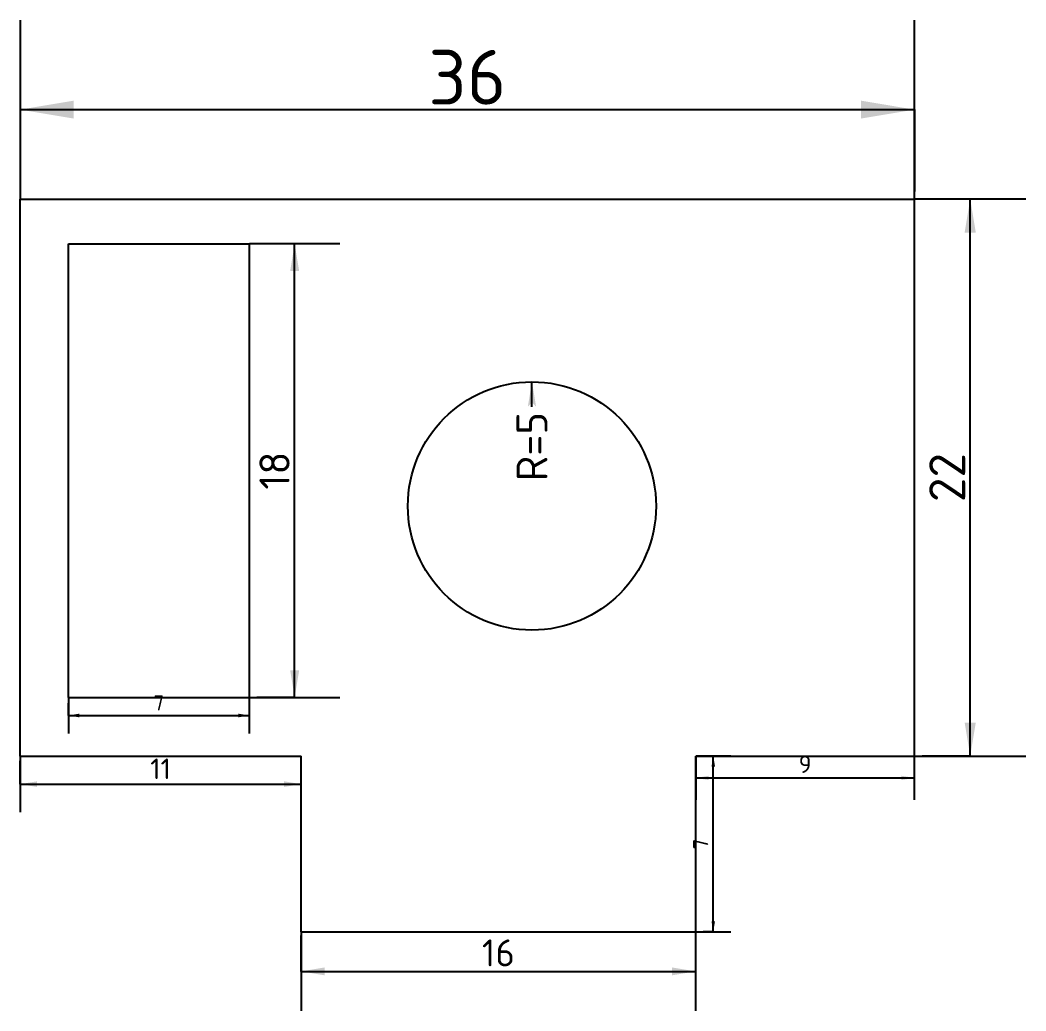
# Model space of a CAD drawing. Extents: x 0 to 40, y -3.1 to 36.3.
import ezdxf
from ezdxf.enums import TextEntityAlignment as Align

# ---------------------------------------------------------------- set-up
doc = ezdxf.new("R2010")
doc.units = 0
doc.layers.add('DIMENSIONS', color=1, linetype='CONTINUOUS')
doc.styles.add('ISOCPEUR', font='isocpeur.ttf')

# ---------------------------------------------------------------- blocks, each defined once
blk = doc.blocks.new('DIMTICK_ARROW')
at = {"color": 5}
blk.add_line((0, 0.5), (0, -0.5), dxfattribs=at)
at = {"color": 7}
blk.add_solid([(0, 0), (0.3, 0.05), (0.3, -0.05)], dxfattribs=at)
blk = doc.blocks.new('DIMTICK_RADIUS')
at = {"color": 7}
blk.add_solid([(0, 0), (0.3, 0.05), (0.3, -0.05), (0.25, 0)], dxfattribs=at)

msp = doc.modelspace()

# ---------------------------------------------------------------- linework, layer by layer
at = {"color": 3}
for p, q in [((0, 29.154), (35.602, 29.154)), ((0, 6.997), (0, 29.154)), ((0, 6.997), (0, 29.154)), ((0, 29.154), (35.602, 29.154)), ((35.602, 6.997), (35.602, 29.154)), ((35.602, 6.997), (35.602, 29.154)), ((1.921, 27.371), (9.124, 27.371)), ((1.921, 9.329), (1.921, 27.371)), ((1.921, 9.329), (1.921, 27.371)), ((1.921, 27.371), (9.124, 27.371)), ((9.124, 9.329), (9.124, 27.371)), ((9.124, 9.329), (9.124, 27.371)), ((1.921, 9.329), (9.124, 9.329)), ((1.921, 9.329), (9.124, 9.329)), ((0, 6.997), (11.181, 6.997)), ((0, 6.997), (11.181, 6.997)), ((11.181, 0), (11.181, 6.997)), ((11.181, 0), (11.181, 6.997)), ((26.89, 6.997), (35.602, 6.997)), ((26.89, 0), (26.89, 6.997)), ((26.89, 0), (26.89, 6.997)), ((26.89, 6.997), (35.602, 6.997)), ((11.181, 0), (26.89, 0)), ((11.181, 0), (26.89, 0))]:
    msp.add_line(p, q, dxfattribs=at)
msp.add_circle((20.374, 16.944), 4.939, dxfattribs=at)
at = {"layer": 'DIMENSIONS', "color": 7}
for p, q in [((0, 32.714), (35.602, 32.714)), ((0, 32.714), (35.602, 32.714)), ((0, 32.714), (35.602, 32.714)), ((0, 32.714), (35.602, 32.714)), ((0, 32.714), (35.602, 32.714)), ((0, 32.714), (35.602, 32.714)), ((0, 32.714), (35.602, 32.714)), ((0, 32.714), (35.602, 32.714)), ((0, 32.714), (35.602, 32.714)), ((0, 32.714), (35.602, 32.714)), ((0, 32.714), (35.602, 32.714)), ((0, 32.714), (35.602, 32.714)), ((0, 32.714), (35.602, 32.714)), ((0, 32.714), (35.602, 32.714)), ((0, 32.714), (35.602, 32.714)), ((0, 32.714), (35.602, 32.714)), ((0, 32.714), (35.602, 32.714)), ((0, 32.714), (35.602, 32.714)), ((0, 32.714), (35.602, 32.714)), ((0, 32.714), (35.602, 32.714)), ((37.818, 6.997), (37.818, 29.154)), ((37.818, 6.997), (37.818, 29.154)), ((37.818, 6.997), (37.818, 29.154)), ((37.818, 6.997), (37.818, 29.154)), ((37.818, 6.997), (37.818, 29.154)), ((37.818, 6.997), (37.818, 29.154)), ((37.818, 6.997), (37.818, 29.154)), ((37.818, 6.997), (37.818, 29.154)), ((37.818, 6.997), (37.818, 29.154)), ((37.818, 6.997), (37.818, 29.154)), ((37.818, 6.997), (37.818, 29.154)), ((37.818, 6.997), (37.818, 29.154)), ((37.818, 6.997), (37.818, 29.154)), ((37.818, 6.997), (37.818, 29.154)), ((37.818, 6.997), (37.818, 29.154)), ((10.928, 9.329), (10.928, 27.371)), ((10.928, 9.329), (10.928, 27.371)), ((10.928, 9.329), (10.928, 27.371)), ((10.928, 9.329), (10.928, 27.371)), ((10.928, 9.329), (10.928, 27.371)), ((10.928, 9.329), (10.928, 27.371)), ((10.928, 9.329), (10.928, 27.371)), ((10.928, 9.329), (10.928, 27.371)), ((10.928, 9.329), (10.928, 27.371)), ((10.928, 9.329), (10.928, 27.371)), ((10.928, 9.329), (10.928, 27.371)), ((10.928, 9.329), (10.928, 27.371)), ((10.928, 9.329), (10.928, 27.371)), ((10.928, 9.329), (10.928, 27.371)), ((10.928, 9.329), (10.928, 27.371)), ((10.928, 9.329), (10.928, 27.371)), ((10.928, 9.329), (10.928, 27.371)), ((20.374, 20.883), (20.374, 21.883)), ((1.921, 8.609), (9.124, 8.609)), ((1.921, 8.609), (9.124, 8.609)), ((1.921, 8.609), (9.124, 8.609)), ((1.921, 8.609), (9.124, 8.609)), ((1.921, 8.609), (9.124, 8.609)), ((1.921, 8.609), (9.124, 8.609)), ((1.921, 8.609), (9.124, 8.609)), ((1.921, 8.609), (9.124, 8.609)), ((1.921, 8.609), (9.124, 8.609)), ((1.921, 8.609), (9.124, 8.609)), ((1.921, 8.609), (9.124, 8.609)), ((1.921, 8.609), (9.124, 8.609)), ((1.921, 8.609), (9.124, 8.609)), ((1.921, 8.609), (9.124, 8.609)), ((1.921, 8.609), (9.124, 8.609)), ((1.921, 8.609), (9.124, 8.609)), ((1.921, 8.609), (9.124, 8.609)), ((1.921, 8.609), (9.124, 8.609)), ((1.921, 8.609), (9.124, 8.609)), ((1.921, 8.609), (9.124, 8.609)), ((1.921, 8.609), (9.124, 8.609)), ((1.921, 8.609), (9.124, 8.609)), ((1.921, 8.609), (9.124, 8.609)), ((1.921, 8.609), (9.124, 8.609)), ((1.921, 8.609), (9.124, 8.609)), ((27.59, 0), (27.59, 6.997)), ((27.59, 0), (27.59, 6.997)), ((27.59, 0), (27.59, 6.997)), ((27.59, 0), (27.59, 6.997)), ((27.59, 0), (27.59, 6.997)), ((27.59, 0), (27.59, 6.997)), ((27.59, 0), (27.59, 6.997)), ((27.59, 0), (27.59, 6.997)), ((27.59, 0), (27.59, 6.997)), ((27.59, 0), (27.59, 6.997)), ((27.59, 0), (27.59, 6.997)), ((27.59, 0), (27.59, 6.997)), ((27.59, 0), (27.59, 6.997)), ((27.59, 0), (27.59, 6.997)), ((27.59, 0), (27.59, 6.997)), ((27.59, 0), (27.59, 6.997)), ((27.59, 0), (27.59, 6.997)), ((27.59, 0), (27.59, 6.997)), ((27.59, 0), (27.59, 6.997)), ((26.89, 6.126), (35.602, 6.126)), ((26.89, 6.126), (35.602, 6.126)), ((26.89, 6.126), (35.602, 6.126)), ((26.89, 6.126), (35.602, 6.126)), ((26.89, 6.126), (35.602, 6.126)), ((26.89, 6.126), (35.602, 6.126)), ((26.89, 6.126), (35.602, 6.126)), ((26.89, 6.126), (35.602, 6.126)), ((26.89, 6.126), (35.602, 6.126)), ((26.89, 6.126), (35.602, 6.126)), ((26.89, 6.126), (35.602, 6.126)), ((26.89, 6.126), (35.602, 6.126)), ((26.89, 6.126), (35.602, 6.126)), ((26.89, 6.126), (35.602, 6.126)), ((26.89, 6.126), (35.602, 6.126)), ((26.89, 6.126), (35.602, 6.126)), ((26.89, 6.126), (35.602, 6.126)), ((26.89, 6.126), (35.602, 6.126)), ((26.89, 6.126), (35.602, 6.126)), ((26.89, 6.126), (35.602, 6.126)), ((26.89, 6.126), (35.602, 6.126)), ((26.89, 6.126), (35.602, 6.126)), ((26.89, 6.126), (35.602, 6.126)), ((0, 5.879), (11.181, 5.879)), ((0, 5.879), (11.181, 5.879)), ((0, 5.879), (11.181, 5.879)), ((0, 5.879), (11.181, 5.879)), ((0, 5.879), (11.181, 5.879)), ((0, 5.879), (11.181, 5.879)), ((0, 5.879), (11.181, 5.879)), ((0, 5.879), (11.181, 5.879)), ((0, 5.879), (11.181, 5.879)), ((0, 5.879), (11.181, 5.879)), ((0, 5.879), (11.181, 5.879)), ((0, 5.879), (11.181, 5.879)), ((0, 5.879), (11.181, 5.879)), ((0, 5.879), (11.181, 5.879)), ((0, 5.879), (11.181, 5.879)), ((0, 5.879), (11.181, 5.879)), ((0, 5.879), (11.181, 5.879)), ((0, 5.879), (11.181, 5.879)), ((0, 5.879), (11.181, 5.879)), ((0, 5.879), (11.181, 5.879)), ((0, 5.879), (11.181, 5.879)), ((0, 5.879), (11.181, 5.879)), ((11.181, -1.571), (26.89, -1.571)), ((11.181, -1.571), (26.89, -1.571)), ((11.181, -1.571), (26.89, -1.571)), ((11.181, -1.571), (26.89, -1.571)), ((11.181, -1.571), (26.89, -1.571)), ((11.181, -1.571), (26.89, -1.571)), ((11.181, -1.571), (26.89, -1.571)), ((11.181, -1.571), (26.89, -1.571)), ((11.181, -1.571), (26.89, -1.571)), ((11.181, -1.571), (26.89, -1.571)), ((11.181, -1.571), (26.89, -1.571)), ((11.181, -1.571), (26.89, -1.571)), ((11.181, -1.571), (26.89, -1.571)), ((11.181, -1.571), (26.89, -1.571)), ((11.181, -1.571), (26.89, -1.571)), ((11.181, -1.571), (26.89, -1.571)), ((11.181, -1.571), (26.89, -1.571)), ((11.181, -1.571), (26.89, -1.571)), ((11.181, -1.571), (26.89, -1.571)), ((11.181, -1.571), (26.89, -1.571)), ((11.181, -1.571), (26.89, -1.571))]:
    msp.add_line(p, q, dxfattribs=at)
at = {"layer": 'DIMENSIONS', "color": 5}
for p, q in [((0, 32.714), (0, 29.454)), ((0, 32.714), (0, 29.454)), ((0, 32.714), (0, 29.454)), ((0, 32.714), (0, 29.454)), ((0, 32.714), (0, 29.454)), ((0, 32.714), (0, 29.454)), ((0, 32.714), (0, 29.454)), ((0, 32.714), (0, 29.454)), ((0, 32.714), (0, 29.454)), ((0, 32.714), (0, 29.454)), ((0, 32.714), (0, 29.454)), ((0, 32.714), (0, 29.454)), ((0, 32.714), (0, 29.454)), ((0, 32.714), (0, 29.454)), ((0, 32.714), (0, 29.454)), ((0, 32.714), (0, 29.454)), ((0, 32.714), (0, 29.454)), ((0, 32.714), (0, 29.454)), ((0, 32.714), (0, 29.454)), ((0, 32.714), (0, 29.454)), ((35.602, 32.714), (35.602, 29.454)), ((35.602, 32.714), (35.602, 29.454)), ((35.602, 32.714), (35.602, 29.454)), ((35.602, 32.714), (35.602, 29.454)), ((35.602, 32.714), (35.602, 29.454)), ((35.602, 32.714), (35.602, 29.454)), ((35.602, 32.714), (35.602, 29.454)), ((35.602, 32.714), (35.602, 29.454)), ((35.602, 32.714), (35.602, 29.454)), ((35.602, 32.714), (35.602, 29.454)), ((35.602, 32.714), (35.602, 29.454)), ((35.602, 32.714), (35.602, 29.454)), ((35.602, 32.714), (35.602, 29.454)), ((35.602, 32.714), (35.602, 29.454)), ((35.602, 32.714), (35.602, 29.454)), ((35.602, 32.714), (35.602, 29.454)), ((35.602, 32.714), (35.602, 29.454)), ((35.602, 32.714), (35.602, 29.454)), ((35.602, 32.714), (35.602, 29.454)), ((35.602, 32.714), (35.602, 29.454)), ((37.818, 29.154), (35.902, 29.154)), ((37.818, 29.154), (35.902, 29.154)), ((37.818, 29.154), (35.902, 29.154)), ((37.818, 29.154), (35.902, 29.154)), ((37.818, 29.154), (35.902, 29.154)), ((37.818, 29.154), (35.902, 29.154)), ((37.818, 29.154), (35.902, 29.154)), ((37.818, 29.154), (35.902, 29.154)), ((37.818, 29.154), (35.902, 29.154)), ((37.818, 29.154), (35.902, 29.154)), ((37.818, 29.154), (35.902, 29.154)), ((37.818, 29.154), (35.902, 29.154)), ((37.818, 29.154), (35.902, 29.154)), ((37.818, 29.154), (35.902, 29.154)), ((37.818, 29.154), (35.902, 29.154)), ((10.928, 27.371), (9.424, 27.371)), ((10.928, 27.371), (9.424, 27.371)), ((10.928, 27.371), (9.424, 27.371)), ((10.928, 27.371), (9.424, 27.371)), ((10.928, 27.371), (9.424, 27.371)), ((10.928, 27.371), (9.424, 27.371)), ((10.928, 27.371), (9.424, 27.371)), ((10.928, 27.371), (9.424, 27.371)), ((10.928, 27.371), (9.424, 27.371)), ((10.928, 27.371), (9.424, 27.371)), ((10.928, 27.371), (9.424, 27.371)), ((10.928, 27.371), (9.424, 27.371)), ((10.928, 27.371), (9.424, 27.371)), ((10.928, 27.371), (9.424, 27.371)), ((10.928, 27.371), (9.424, 27.371)), ((10.928, 27.371), (9.424, 27.371)), ((10.928, 27.371), (9.424, 27.371)), ((10.928, 9.329), (9.424, 9.329)), ((10.928, 9.329), (9.424, 9.329)), ((10.928, 9.329), (9.424, 9.329)), ((10.928, 9.329), (9.424, 9.329)), ((10.928, 9.329), (9.424, 9.329)), ((10.928, 9.329), (9.424, 9.329)), ((10.928, 9.329), (9.424, 9.329)), ((10.928, 9.329), (9.424, 9.329)), ((10.928, 9.329), (9.424, 9.329)), ((10.928, 9.329), (9.424, 9.329)), ((10.928, 9.329), (9.424, 9.329)), ((10.928, 9.329), (9.424, 9.329)), ((10.928, 9.329), (9.424, 9.329)), ((10.928, 9.329), (9.424, 9.329)), ((10.928, 9.329), (9.424, 9.329)), ((10.928, 9.329), (9.424, 9.329)), ((10.928, 9.329), (9.424, 9.329)), ((1.921, 8.609), (1.921, 9.101)), ((1.921, 8.609), (1.921, 9.101)), ((1.921, 8.609), (1.921, 9.101)), ((1.921, 8.609), (1.921, 9.101)), ((1.921, 8.609), (1.921, 9.101)), ((1.921, 8.609), (1.921, 9.101)), ((1.921, 8.609), (1.921, 9.101)), ((1.921, 8.609), (1.921, 9.101)), ((1.921, 8.609), (1.921, 9.101)), ((1.921, 8.609), (1.921, 9.101)), ((1.921, 8.609), (1.921, 9.101)), ((1.921, 8.609), (1.921, 9.101)), ((1.921, 8.609), (1.921, 9.101)), ((1.921, 8.609), (1.921, 9.101)), ((1.921, 8.609), (1.921, 9.101)), ((1.921, 8.609), (1.921, 9.101)), ((1.921, 8.609), (1.921, 9.101)), ((1.921, 8.609), (1.921, 9.101)), ((1.921, 8.609), (1.921, 9.101)), ((1.921, 8.609), (1.921, 9.101)), ((1.921, 8.609), (1.921, 9.101)), ((1.921, 8.609), (1.921, 9.101)), ((1.921, 8.609), (1.921, 9.101)), ((1.921, 8.609), (1.921, 9.101)), ((1.921, 8.609), (1.921, 9.101)), ((9.124, 8.609), (9.124, 9.101)), ((9.124, 8.609), (9.124, 9.101)), ((9.124, 8.609), (9.124, 9.101)), ((9.124, 8.609), (9.124, 9.101)), ((9.124, 8.609), (9.124, 9.101)), ((9.124, 8.609), (9.124, 9.101)), ((9.124, 8.609), (9.124, 9.101)), ((9.124, 8.609), (9.124, 9.101)), ((9.124, 8.609), (9.124, 9.101)), ((9.124, 8.609), (9.124, 9.101)), ((9.124, 8.609), (9.124, 9.101)), ((9.124, 8.609), (9.124, 9.101)), ((9.124, 8.609), (9.124, 9.101)), ((9.124, 8.609), (9.124, 9.101)), ((9.124, 8.609), (9.124, 9.101)), ((9.124, 8.609), (9.124, 9.101)), ((9.124, 8.609), (9.124, 9.101)), ((9.124, 8.609), (9.124, 9.101)), ((9.124, 8.609), (9.124, 9.101)), ((9.124, 8.609), (9.124, 9.101)), ((9.124, 8.609), (9.124, 9.101)), ((9.124, 8.609), (9.124, 9.101)), ((9.124, 8.609), (9.124, 9.101)), ((9.124, 8.609), (9.124, 9.101)), ((9.124, 8.609), (9.124, 9.101)), ((0, 5.879), (0, 6.809)), ((0, 5.879), (0, 6.809)), ((0, 5.879), (0, 6.809)), ((0, 5.879), (0, 6.809)), ((0, 5.879), (0, 6.809)), ((0, 5.879), (0, 6.809)), ((0, 5.879), (0, 6.809)), ((0, 5.879), (0, 6.809)), ((0, 5.879), (0, 6.809)), ((0, 5.879), (0, 6.809)), ((0, 5.879), (0, 6.809)), ((0, 5.879), (0, 6.809)), ((0, 5.879), (0, 6.809)), ((0, 5.879), (0, 6.809)), ((0, 5.879), (0, 6.809)), ((0, 5.879), (0, 6.809)), ((0, 5.879), (0, 6.809)), ((0, 5.879), (0, 6.809)), ((0, 5.879), (0, 6.809)), ((0, 5.879), (0, 6.809)), ((0, 5.879), (0, 6.809)), ((0, 5.879), (0, 6.809)), ((11.181, 5.879), (11.181, 6.809)), ((11.181, 5.879), (11.181, 6.809)), ((11.181, 5.879), (11.181, 6.809)), ((11.181, 5.879), (11.181, 6.809)), ((11.181, 5.879), (11.181, 6.809)), ((11.181, 5.879), (11.181, 6.809)), ((11.181, 5.879), (11.181, 6.809)), ((11.181, 5.879), (11.181, 6.809)), ((11.181, 5.879), (11.181, 6.809)), ((11.181, 5.879), (11.181, 6.809)), ((11.181, 5.879), (11.181, 6.809)), ((11.181, 5.879), (11.181, 6.809)), ((11.181, 5.879), (11.181, 6.809)), ((11.181, 5.879), (11.181, 6.809)), ((11.181, 5.879), (11.181, 6.809)), ((11.181, 5.879), (11.181, 6.809)), ((11.181, 5.879), (11.181, 6.809)), ((11.181, 5.879), (11.181, 6.809)), ((11.181, 5.879), (11.181, 6.809)), ((11.181, 5.879), (11.181, 6.809)), ((11.181, 5.879), (11.181, 6.809)), ((11.181, 5.879), (11.181, 6.809)), ((27.59, 6.997), (27.19, 6.997)), ((27.59, 6.997), (27.19, 6.997)), ((27.59, 6.997), (27.19, 6.997)), ((27.59, 6.997), (27.19, 6.997)), ((27.59, 6.997), (27.19, 6.997)), ((27.59, 6.997), (27.19, 6.997)), ((27.59, 6.997), (27.19, 6.997)), ((27.59, 6.997), (27.19, 6.997)), ((27.59, 6.997), (27.19, 6.997)), ((27.59, 6.997), (27.19, 6.997)), ((27.59, 6.997), (27.19, 6.997)), ((27.59, 6.997), (27.19, 6.997)), ((27.59, 6.997), (27.19, 6.997)), ((27.59, 6.997), (27.19, 6.997)), ((27.59, 6.997), (27.19, 6.997)), ((27.59, 6.997), (27.19, 6.997)), ((27.59, 6.997), (27.19, 6.997)), ((27.59, 6.997), (27.19, 6.997)), ((27.59, 6.997), (27.19, 6.997)), ((37.818, 6.997), (35.902, 6.997)), ((37.818, 6.997), (35.902, 6.997)), ((37.818, 6.997), (35.902, 6.997)), ((37.818, 6.997), (35.902, 6.997)), ((37.818, 6.997), (35.902, 6.997)), ((37.818, 6.997), (35.902, 6.997)), ((37.818, 6.997), (35.902, 6.997)), ((37.818, 6.997), (35.902, 6.997)), ((37.818, 6.997), (35.902, 6.997)), ((37.818, 6.997), (35.902, 6.997)), ((37.818, 6.997), (35.902, 6.997)), ((37.818, 6.997), (35.902, 6.997)), ((37.818, 6.997), (35.902, 6.997)), ((37.818, 6.997), (35.902, 6.997)), ((37.818, 6.997), (35.902, 6.997)), ((26.89, 6.126), (26.89, 6.784)), ((26.89, 6.126), (26.89, 6.784)), ((26.89, 6.126), (26.89, 6.784)), ((26.89, 6.126), (26.89, 6.784)), ((26.89, 6.126), (26.89, 6.784)), ((26.89, 6.126), (26.89, 6.784)), ((26.89, 6.126), (26.89, 6.784)), ((26.89, 6.126), (26.89, 6.784)), ((26.89, 6.126), (26.89, 6.784)), ((26.89, 6.126), (26.89, 6.784)), ((26.89, 6.126), (26.89, 6.784)), ((26.89, 6.126), (26.89, 6.784)), ((26.89, 6.126), (26.89, 6.784)), ((26.89, 6.126), (26.89, 6.784)), ((26.89, 6.126), (26.89, 6.784)), ((26.89, 6.126), (26.89, 6.784)), ((26.89, 6.126), (26.89, 6.784)), ((26.89, 6.126), (26.89, 6.784)), ((26.89, 6.126), (26.89, 6.784)), ((26.89, 6.126), (26.89, 6.784)), ((26.89, 6.126), (26.89, 6.784)), ((26.89, 6.126), (26.89, 6.784)), ((26.89, 6.126), (26.89, 6.784)), ((35.602, 6.126), (35.602, 6.784)), ((35.602, 6.126), (35.602, 6.784)), ((35.602, 6.126), (35.602, 6.784)), ((35.602, 6.126), (35.602, 6.784)), ((35.602, 6.126), (35.602, 6.784)), ((35.602, 6.126), (35.602, 6.784)), ((35.602, 6.126), (35.602, 6.784)), ((35.602, 6.126), (35.602, 6.784)), ((35.602, 6.126), (35.602, 6.784)), ((35.602, 6.126), (35.602, 6.784)), ((35.602, 6.126), (35.602, 6.784)), ((35.602, 6.126), (35.602, 6.784)), ((35.602, 6.126), (35.602, 6.784)), ((35.602, 6.126), (35.602, 6.784)), ((35.602, 6.126), (35.602, 6.784)), ((35.602, 6.126), (35.602, 6.784)), ((35.602, 6.126), (35.602, 6.784)), ((35.602, 6.126), (35.602, 6.784)), ((35.602, 6.126), (35.602, 6.784)), ((35.602, 6.126), (35.602, 6.784)), ((35.602, 6.126), (35.602, 6.784)), ((35.602, 6.126), (35.602, 6.784)), ((35.602, 6.126), (35.602, 6.784)), ((11.181, -1.571), (11.181, -0.143)), ((11.181, -1.571), (11.181, -0.143)), ((11.181, -1.571), (11.181, -0.143)), ((11.181, -1.571), (11.181, -0.143)), ((11.181, -1.571), (11.181, -0.143)), ((11.181, -1.571), (11.181, -0.143)), ((11.181, -1.571), (11.181, -0.143)), ((11.181, -1.571), (11.181, -0.143)), ((11.181, -1.571), (11.181, -0.143)), ((11.181, -1.571), (11.181, -0.143)), ((11.181, -1.571), (11.181, -0.143)), ((11.181, -1.571), (11.181, -0.143)), ((11.181, -1.571), (11.181, -0.143)), ((11.181, -1.571), (11.181, -0.143)), ((11.181, -1.571), (11.181, -0.143)), ((11.181, -1.571), (11.181, -0.143)), ((11.181, -1.571), (11.181, -0.143)), ((11.181, -1.571), (11.181, -0.143)), ((11.181, -1.571), (11.181, -0.143)), ((11.181, -1.571), (11.181, -0.143)), ((11.181, -1.571), (11.181, -0.143)), ((26.89, -1.571), (26.89, -0.143)), ((26.89, -1.571), (26.89, -0.143)), ((26.89, -1.571), (26.89, -0.143)), ((26.89, -1.571), (26.89, -0.143)), ((26.89, -1.571), (26.89, -0.143)), ((26.89, -1.571), (26.89, -0.143)), ((26.89, -1.571), (26.89, -0.143)), ((26.89, -1.571), (26.89, -0.143)), ((26.89, -1.571), (26.89, -0.143)), ((26.89, -1.571), (26.89, -0.143)), ((26.89, -1.571), (26.89, -0.143)), ((26.89, -1.571), (26.89, -0.143)), ((26.89, -1.571), (26.89, -0.143)), ((26.89, -1.571), (26.89, -0.143)), ((26.89, -1.571), (26.89, -0.143)), ((26.89, -1.571), (26.89, -0.143)), ((26.89, -1.571), (26.89, -0.143)), ((26.89, -1.571), (26.89, -0.143)), ((26.89, -1.571), (26.89, -0.143)), ((26.89, -1.571), (26.89, -0.143)), ((26.89, -1.571), (26.89, -0.143)), ((27.59, 0), (27.19, 0)), ((27.59, 0), (27.19, 0)), ((27.59, 0), (27.19, 0)), ((27.59, 0), (27.19, 0)), ((27.59, 0), (27.19, 0)), ((27.59, 0), (27.19, 0)), ((27.59, 0), (27.19, 0)), ((27.59, 0), (27.19, 0)), ((27.59, 0), (27.19, 0)), ((27.59, 0), (27.19, 0)), ((27.59, 0), (27.19, 0)), ((27.59, 0), (27.19, 0)), ((27.59, 0), (27.19, 0)), ((27.59, 0), (27.19, 0)), ((27.59, 0), (27.19, 0)), ((27.59, 0), (27.19, 0)), ((27.59, 0), (27.19, 0)), ((27.59, 0), (27.19, 0)), ((27.59, 0), (27.19, 0))]:
    msp.add_line(p, q, dxfattribs=at)

# ---------------------------------------------------------------- block references
at = {"layer": 'DIMENSIONS'}
for p, xscale, yscale in [((0, 32.714), 7.1204502979784206, 7.1204502979784206), ((0, 32.714), 7.1204502979784206, 7.1204502979784206), ((0, 32.714), 7.1204502979784206, 7.1204502979784206), ((0, 32.714), 7.1204502979784206, 7.1204502979784206), ((0, 32.714), 7.1204502979784206, 7.1204502979784206), ((0, 32.714), 7.1204502979784206, 7.1204502979784206), ((0, 32.714), 7.1204502979784206, 7.1204502979784206), ((0, 32.714), 7.1204502979784206, 7.1204502979784206), ((0, 32.714), 7.1204502979784206, 7.1204502979784206), ((0, 32.714), 7.1204502979784206, 7.1204502979784206), ((0, 32.714), 7.1204502979784206, 7.1204502979784206), ((0, 32.714), 7.1204502979784206, 7.1204502979784206), ((0, 32.714), 7.1204502979784206, 7.1204502979784206), ((0, 32.714), 7.1204502979784206, 7.1204502979784206), ((0, 32.714), 7.1204502979784206, 7.1204502979784206), ((0, 32.714), 7.1204502979784206, 7.1204502979784206), ((0, 32.714), 7.1204502979784206, 7.1204502979784206), ((0, 32.714), 7.1204502979784206, 7.1204502979784206), ((0, 32.714), 7.1204502979784206, 7.1204502979784206), ((0, 32.714), 7.1204502979784206, 7.1204502979784206), ((1.921, 8.609), 1.4405535284927442, 1.4405535284927442), ((1.921, 8.609), 1.4405535284927442, 1.4405535284927442), ((1.921, 8.609), 1.4405535284927442, 1.4405535284927442), ((1.921, 8.609), 1.4405535284927442, 1.4405535284927442), ((1.921, 8.609), 1.4405535284927442, 1.4405535284927442), ((1.921, 8.609), 1.4405535284927442, 1.4405535284927442), ((1.921, 8.609), 1.4405535284927442, 1.4405535284927442), ((1.921, 8.609), 1.4405535284927442, 1.4405535284927442), ((1.921, 8.609), 1.4405535284927442, 1.4405535284927442), ((1.921, 8.609), 1.4405535284927442, 1.4405535284927442), ((1.921, 8.609), 1.4405535284927442, 1.4405535284927442), ((1.921, 8.609), 1.4405535284927442, 1.4405535284927442), ((1.921, 8.609), 1.4405535284927442, 1.4405535284927442), ((1.921, 8.609), 1.4405535284927442, 1.4405535284927442), ((1.921, 8.609), 1.4405535284927442, 1.4405535284927442), ((1.921, 8.609), 1.4405535284927442, 1.4405535284927442), ((1.921, 8.609), 1.4405535284927442, 1.4405535284927442), ((1.921, 8.609), 1.4405535284927442, 1.4405535284927442), ((1.921, 8.609), 1.4405535284927442, 1.4405535284927442), ((1.921, 8.609), 1.4405535284927442, 1.4405535284927442), ((1.921, 8.609), 1.4405535284927442, 1.4405535284927442), ((1.921, 8.609), 1.4405535284927442, 1.4405535284927442), ((1.921, 8.609), 1.4405535284927442, 1.4405535284927442), ((1.921, 8.609), 1.4405535284927442, 1.4405535284927442), ((1.921, 8.609), 1.4405535284927442, 1.4405535284927442), ((0, 5.879), 2.2362878585173074, 2.2362878585173074), ((0, 5.879), 2.2362878585173074, 2.2362878585173074), ((0, 5.879), 2.2362878585173074, 2.2362878585173074), ((0, 5.879), 2.2362878585173074, 2.2362878585173074), ((0, 5.879), 2.2362878585173074, 2.2362878585173074), ((0, 5.879), 2.2362878585173074, 2.2362878585173074), ((0, 5.879), 2.2362878585173074, 2.2362878585173074), ((0, 5.879), 2.2362878585173074, 2.2362878585173074), ((0, 5.879), 2.2362878585173074, 2.2362878585173074), ((0, 5.879), 2.2362878585173074, 2.2362878585173074), ((0, 5.879), 2.2362878585173074, 2.2362878585173074), ((0, 5.879), 2.2362878585173074, 2.2362878585173074), ((0, 5.879), 2.2362878585173074, 2.2362878585173074), ((0, 5.879), 2.2362878585173074, 2.2362878585173074), ((0, 5.879), 2.2362878585173074, 2.2362878585173074), ((0, 5.879), 2.2362878585173074, 2.2362878585173074), ((0, 5.879), 2.2362878585173074, 2.2362878585173074), ((0, 5.879), 2.2362878585173074, 2.2362878585173074), ((0, 5.879), 2.2362878585173074, 2.2362878585173074), ((0, 5.879), 2.2362878585173074, 2.2362878585173074), ((0, 5.879), 2.2362878585173074, 2.2362878585173074), ((0, 5.879), 2.2362878585173074, 2.2362878585173074), ((26.89, 6.126), 1.7423837916055096, 1.7423837916055096), ((26.89, 6.126), 1.7423837916055096, 1.7423837916055096), ((26.89, 6.126), 1.7423837916055096, 1.7423837916055096), ((26.89, 6.126), 1.7423837916055096, 1.7423837916055096), ((26.89, 6.126), 1.7423837916055096, 1.7423837916055096), ((26.89, 6.126), 1.7423837916055096, 1.7423837916055096), ((26.89, 6.126), 1.7423837916055096, 1.7423837916055096), ((26.89, 6.126), 1.7423837916055096, 1.7423837916055096), ((26.89, 6.126), 1.7423837916055096, 1.7423837916055096), ((26.89, 6.126), 1.7423837916055096, 1.7423837916055096), ((26.89, 6.126), 1.7423837916055096, 1.7423837916055096), ((26.89, 6.126), 1.7423837916055096, 1.7423837916055096), ((26.89, 6.126), 1.7423837916055096, 1.7423837916055096), ((26.89, 6.126), 1.7423837916055096, 1.7423837916055096), ((26.89, 6.126), 1.7423837916055096, 1.7423837916055096), ((26.89, 6.126), 1.7423837916055096, 1.7423837916055096), ((26.89, 6.126), 1.7423837916055096, 1.7423837916055096), ((26.89, 6.126), 1.7423837916055096, 1.7423837916055096), ((26.89, 6.126), 1.7423837916055096, 1.7423837916055096), ((26.89, 6.126), 1.7423837916055096, 1.7423837916055096), ((26.89, 6.126), 1.7423837916055096, 1.7423837916055096), ((26.89, 6.126), 1.7423837916055096, 1.7423837916055096), ((26.89, 6.126), 1.7423837916055096, 1.7423837916055096), ((11.181, -1.571), 3.141778647855604, 3.141778647855604), ((11.181, -1.571), 3.141778647855604, 3.141778647855604), ((11.181, -1.571), 3.141778647855604, 3.141778647855604), ((11.181, -1.571), 3.141778647855604, 3.141778647855604), ((11.181, -1.571), 3.141778647855604, 3.141778647855604), ((11.181, -1.571), 3.141778647855604, 3.141778647855604), ((11.181, -1.571), 3.141778647855604, 3.141778647855604), ((11.181, -1.571), 3.141778647855604, 3.141778647855604), ((11.181, -1.571), 3.141778647855604, 3.141778647855604), ((11.181, -1.571), 3.141778647855604, 3.141778647855604), ((11.181, -1.571), 3.141778647855604, 3.141778647855604), ((11.181, -1.571), 3.141778647855604, 3.141778647855604), ((11.181, -1.571), 3.141778647855604, 3.141778647855604), ((11.181, -1.571), 3.141778647855604, 3.141778647855604), ((11.181, -1.571), 3.141778647855604, 3.141778647855604), ((11.181, -1.571), 3.141778647855604, 3.141778647855604), ((11.181, -1.571), 3.141778647855604, 3.141778647855604), ((11.181, -1.571), 3.141778647855604, 3.141778647855604), ((11.181, -1.571), 3.141778647855604, 3.141778647855604), ((11.181, -1.571), 3.141778647855604, 3.141778647855604), ((11.181, -1.571), 3.141778647855604, 3.141778647855604)]:
    msp.add_blockref('DIMTICK_ARROW', p, dxfattribs=dict(at, xscale=xscale, yscale=yscale))
for name, p, xscale, yscale, rotation in [('DIMTICK_ARROW', (35.602, 32.714), 7.1204502979784206, 7.1204502979784206, 180), ('DIMTICK_ARROW', (35.602, 32.714), 7.1204502979784206, 7.1204502979784206, 180), ('DIMTICK_ARROW', (35.602, 32.714), 7.1204502979784206, 7.1204502979784206, 180), ('DIMTICK_ARROW', (35.602, 32.714), 7.1204502979784206, 7.1204502979784206, 180), ('DIMTICK_ARROW', (35.602, 32.714), 7.1204502979784206, 7.1204502979784206, 180), ('DIMTICK_ARROW', (35.602, 32.714), 7.1204502979784206, 7.1204502979784206, 180), ('DIMTICK_ARROW', (35.602, 32.714), 7.1204502979784206, 7.1204502979784206, 180), ('DIMTICK_ARROW', (35.602, 32.714), 7.1204502979784206, 7.1204502979784206, 180), ('DIMTICK_ARROW', (35.602, 32.714), 7.1204502979784206, 7.1204502979784206, 180), ('DIMTICK_ARROW', (35.602, 32.714), 7.1204502979784206, 7.1204502979784206, 180), ('DIMTICK_ARROW', (35.602, 32.714), 7.1204502979784206, 7.1204502979784206, 180), ('DIMTICK_ARROW', (35.602, 32.714), 7.1204502979784206, 7.1204502979784206, 180), ('DIMTICK_ARROW', (35.602, 32.714), 7.1204502979784206, 7.1204502979784206, 180), ('DIMTICK_ARROW', (35.602, 32.714), 7.1204502979784206, 7.1204502979784206, 180), ('DIMTICK_ARROW', (35.602, 32.714), 7.1204502979784206, 7.1204502979784206, 180), ('DIMTICK_ARROW', (35.602, 32.714), 7.1204502979784206, 7.1204502979784206, 180), ('DIMTICK_ARROW', (35.602, 32.714), 7.1204502979784206, 7.1204502979784206, 180), ('DIMTICK_ARROW', (35.602, 32.714), 7.1204502979784206, 7.1204502979784206, 180), ('DIMTICK_ARROW', (35.602, 32.714), 7.1204502979784206, 7.1204502979784206, 180), ('DIMTICK_ARROW', (35.602, 32.714), 7.1204502979784206, 7.1204502979784206, 180), ('DIMTICK_ARROW', (37.818, 29.154), 4.431417044791965, 4.431417044791965, 270), ('DIMTICK_ARROW', (37.818, 29.154), 4.431417044791965, 4.431417044791965, 270), ('DIMTICK_ARROW', (37.818, 29.154), 4.431417044791965, 4.431417044791965, 270), ('DIMTICK_ARROW', (37.818, 29.154), 4.431417044791965, 4.431417044791965, 270), ('DIMTICK_ARROW', (37.818, 29.154), 4.431417044791965, 4.431417044791965, 270), ('DIMTICK_ARROW', (37.818, 29.154), 4.431417044791965, 4.431417044791965, 270), ('DIMTICK_ARROW', (37.818, 29.154), 4.431417044791965, 4.431417044791965, 270), ('DIMTICK_ARROW', (37.818, 29.154), 4.431417044791965, 4.431417044791965, 270), ('DIMTICK_ARROW', (37.818, 29.154), 4.431417044791965, 4.431417044791965, 270), ('DIMTICK_ARROW', (37.818, 29.154), 4.431417044791965, 4.431417044791965, 270), ('DIMTICK_ARROW', (37.818, 29.154), 4.431417044791965, 4.431417044791965, 270), ('DIMTICK_ARROW', (37.818, 29.154), 4.431417044791965, 4.431417044791965, 270), ('DIMTICK_ARROW', (37.818, 29.154), 4.431417044791965, 4.431417044791965, 270), ('DIMTICK_ARROW', (37.818, 29.154), 4.431417044791965, 4.431417044791965, 270), ('DIMTICK_ARROW', (37.818, 29.154), 4.431417044791965, 4.431417044791965, 270), ('DIMTICK_ARROW', (10.928, 27.371), 3.6082435999389686, 3.6082435999389686, 270), ('DIMTICK_ARROW', (10.928, 27.371), 3.6082435999389686, 3.6082435999389686, 270), ('DIMTICK_ARROW', (10.928, 27.371), 3.6082435999389686, 3.6082435999389686, 270), ('DIMTICK_ARROW', (10.928, 27.371), 3.6082435999389686, 3.6082435999389686, 270), ('DIMTICK_ARROW', (10.928, 27.371), 3.6082435999389686, 3.6082435999389686, 270), ('DIMTICK_ARROW', (10.928, 27.371), 3.6082435999389686, 3.6082435999389686, 270), ('DIMTICK_ARROW', (10.928, 27.371), 3.6082435999389686, 3.6082435999389686, 270), ('DIMTICK_ARROW', (10.928, 27.371), 3.6082435999389686, 3.6082435999389686, 270), ('DIMTICK_ARROW', (10.928, 27.371), 3.6082435999389686, 3.6082435999389686, 270), ('DIMTICK_ARROW', (10.928, 27.371), 3.6082435999389686, 3.6082435999389686, 270), ('DIMTICK_ARROW', (10.928, 27.371), 3.6082435999389686, 3.6082435999389686, 270), ('DIMTICK_ARROW', (10.928, 27.371), 3.6082435999389686, 3.6082435999389686, 270), ('DIMTICK_ARROW', (10.928, 27.371), 3.6082435999389686, 3.6082435999389686, 270), ('DIMTICK_ARROW', (10.928, 27.371), 3.6082435999389686, 3.6082435999389686, 270), ('DIMTICK_ARROW', (10.928, 27.371), 3.6082435999389686, 3.6082435999389686, 270), ('DIMTICK_ARROW', (10.928, 27.371), 3.6082435999389686, 3.6082435999389686, 270), ('DIMTICK_ARROW', (10.928, 27.371), 3.6082435999389686, 3.6082435999389686, 270), ('DIMTICK_RADIUS', (20.374, 21.883), 3.292693779411987, 3.292693779411987, 270), ('DIMTICK_ARROW', (10.928, 9.329), 3.6082435999389686, 3.6082435999389686, 90), ('DIMTICK_ARROW', (10.928, 9.329), 3.6082435999389686, 3.6082435999389686, 90), ('DIMTICK_ARROW', (10.928, 9.329), 3.6082435999389686, 3.6082435999389686, 90), ('DIMTICK_ARROW', (10.928, 9.329), 3.6082435999389686, 3.6082435999389686, 90), ('DIMTICK_ARROW', (10.928, 9.329), 3.6082435999389686, 3.6082435999389686, 90), ('DIMTICK_ARROW', (10.928, 9.329), 3.6082435999389686, 3.6082435999389686, 90), ('DIMTICK_ARROW', (10.928, 9.329), 3.6082435999389686, 3.6082435999389686, 90), ('DIMTICK_ARROW', (10.928, 9.329), 3.6082435999389686, 3.6082435999389686, 90), ('DIMTICK_ARROW', (10.928, 9.329), 3.6082435999389686, 3.6082435999389686, 90), ('DIMTICK_ARROW', (10.928, 9.329), 3.6082435999389686, 3.6082435999389686, 90), ('DIMTICK_ARROW', (10.928, 9.329), 3.6082435999389686, 3.6082435999389686, 90), ('DIMTICK_ARROW', (10.928, 9.329), 3.6082435999389686, 3.6082435999389686, 90), ('DIMTICK_ARROW', (10.928, 9.329), 3.6082435999389686, 3.6082435999389686, 90), ('DIMTICK_ARROW', (10.928, 9.329), 3.6082435999389686, 3.6082435999389686, 90), ('DIMTICK_ARROW', (10.928, 9.329), 3.6082435999389686, 3.6082435999389686, 90), ('DIMTICK_ARROW', (10.928, 9.329), 3.6082435999389686, 3.6082435999389686, 90), ('DIMTICK_ARROW', (10.928, 9.329), 3.6082435999389686, 3.6082435999389686, 90), ('DIMTICK_ARROW', (9.124, 8.609), 1.4405535284927442, 1.4405535284927442, 180), ('DIMTICK_ARROW', (9.124, 8.609), 1.4405535284927442, 1.4405535284927442, 180), ('DIMTICK_ARROW', (9.124, 8.609), 1.4405535284927442, 1.4405535284927442, 180), ('DIMTICK_ARROW', (9.124, 8.609), 1.4405535284927442, 1.4405535284927442, 180), ('DIMTICK_ARROW', (9.124, 8.609), 1.4405535284927442, 1.4405535284927442, 180), ('DIMTICK_ARROW', (9.124, 8.609), 1.4405535284927442, 1.4405535284927442, 180), ('DIMTICK_ARROW', (9.124, 8.609), 1.4405535284927442, 1.4405535284927442, 180), ('DIMTICK_ARROW', (9.124, 8.609), 1.4405535284927442, 1.4405535284927442, 180), ('DIMTICK_ARROW', (9.124, 8.609), 1.4405535284927442, 1.4405535284927442, 180), ('DIMTICK_ARROW', (9.124, 8.609), 1.4405535284927442, 1.4405535284927442, 180), ('DIMTICK_ARROW', (9.124, 8.609), 1.4405535284927442, 1.4405535284927442, 180), ('DIMTICK_ARROW', (9.124, 8.609), 1.4405535284927442, 1.4405535284927442, 180), ('DIMTICK_ARROW', (9.124, 8.609), 1.4405535284927442, 1.4405535284927442, 180), ('DIMTICK_ARROW', (9.124, 8.609), 1.4405535284927442, 1.4405535284927442, 180), ('DIMTICK_ARROW', (9.124, 8.609), 1.4405535284927442, 1.4405535284927442, 180), ('DIMTICK_ARROW', (9.124, 8.609), 1.4405535284927442, 1.4405535284927442, 180), ('DIMTICK_ARROW', (9.124, 8.609), 1.4405535284927442, 1.4405535284927442, 180), ('DIMTICK_ARROW', (9.124, 8.609), 1.4405535284927442, 1.4405535284927442, 180), ('DIMTICK_ARROW', (9.124, 8.609), 1.4405535284927442, 1.4405535284927442, 180), ('DIMTICK_ARROW', (9.124, 8.609), 1.4405535284927442, 1.4405535284927442, 180), ('DIMTICK_ARROW', (9.124, 8.609), 1.4405535284927442, 1.4405535284927442, 180), ('DIMTICK_ARROW', (9.124, 8.609), 1.4405535284927442, 1.4405535284927442, 180), ('DIMTICK_ARROW', (9.124, 8.609), 1.4405535284927442, 1.4405535284927442, 180), ('DIMTICK_ARROW', (9.124, 8.609), 1.4405535284927442, 1.4405535284927442, 180), ('DIMTICK_ARROW', (9.124, 8.609), 1.4405535284927442, 1.4405535284927442, 180), ('DIMTICK_ARROW', (37.818, 6.997), 4.431417044791965, 4.431417044791965, 90), ('DIMTICK_ARROW', (37.818, 6.997), 4.431417044791965, 4.431417044791965, 90), ('DIMTICK_ARROW', (37.818, 6.997), 4.431417044791965, 4.431417044791965, 90), ('DIMTICK_ARROW', (37.818, 6.997), 4.431417044791965, 4.431417044791965, 90), ('DIMTICK_ARROW', (37.818, 6.997), 4.431417044791965, 4.431417044791965, 90), ('DIMTICK_ARROW', (37.818, 6.997), 4.431417044791965, 4.431417044791965, 90), ('DIMTICK_ARROW', (37.818, 6.997), 4.431417044791965, 4.431417044791965, 90), ('DIMTICK_ARROW', (37.818, 6.997), 4.431417044791965, 4.431417044791965, 90), ('DIMTICK_ARROW', (37.818, 6.997), 4.431417044791965, 4.431417044791965, 90), ('DIMTICK_ARROW', (37.818, 6.997), 4.431417044791965, 4.431417044791965, 90), ('DIMTICK_ARROW', (37.818, 6.997), 4.431417044791965, 4.431417044791965, 90), ('DIMTICK_ARROW', (37.818, 6.997), 4.431417044791965, 4.431417044791965, 90), ('DIMTICK_ARROW', (37.818, 6.997), 4.431417044791965, 4.431417044791965, 90), ('DIMTICK_ARROW', (37.818, 6.997), 4.431417044791965, 4.431417044791965, 90), ('DIMTICK_ARROW', (37.818, 6.997), 4.431417044791965, 4.431417044791965, 90), ('DIMTICK_ARROW', (11.181, 5.879), 2.2362878585173074, 2.2362878585173074, 180), ('DIMTICK_ARROW', (11.181, 5.879), 2.2362878585173074, 2.2362878585173074, 180), ('DIMTICK_ARROW', (11.181, 5.879), 2.2362878585173074, 2.2362878585173074, 180), ('DIMTICK_ARROW', (11.181, 5.879), 2.2362878585173074, 2.2362878585173074, 180), ('DIMTICK_ARROW', (11.181, 5.879), 2.2362878585173074, 2.2362878585173074, 180), ('DIMTICK_ARROW', (11.181, 5.879), 2.2362878585173074, 2.2362878585173074, 180), ('DIMTICK_ARROW', (11.181, 5.879), 2.2362878585173074, 2.2362878585173074, 180), ('DIMTICK_ARROW', (11.181, 5.879), 2.2362878585173074, 2.2362878585173074, 180), ('DIMTICK_ARROW', (11.181, 5.879), 2.2362878585173074, 2.2362878585173074, 180), ('DIMTICK_ARROW', (11.181, 5.879), 2.2362878585173074, 2.2362878585173074, 180), ('DIMTICK_ARROW', (11.181, 5.879), 2.2362878585173074, 2.2362878585173074, 180), ('DIMTICK_ARROW', (11.181, 5.879), 2.2362878585173074, 2.2362878585173074, 180), ('DIMTICK_ARROW', (11.181, 5.879), 2.2362878585173074, 2.2362878585173074, 180), ('DIMTICK_ARROW', (11.181, 5.879), 2.2362878585173074, 2.2362878585173074, 180), ('DIMTICK_ARROW', (11.181, 5.879), 2.2362878585173074, 2.2362878585173074, 180), ('DIMTICK_ARROW', (11.181, 5.879), 2.2362878585173074, 2.2362878585173074, 180), ('DIMTICK_ARROW', (11.181, 5.879), 2.2362878585173074, 2.2362878585173074, 180), ('DIMTICK_ARROW', (11.181, 5.879), 2.2362878585173074, 2.2362878585173074, 180), ('DIMTICK_ARROW', (11.181, 5.879), 2.2362878585173074, 2.2362878585173074, 180), ('DIMTICK_ARROW', (11.181, 5.879), 2.2362878585173074, 2.2362878585173074, 180), ('DIMTICK_ARROW', (11.181, 5.879), 2.2362878585173074, 2.2362878585173074, 180), ('DIMTICK_ARROW', (11.181, 5.879), 2.2362878585173074, 2.2362878585173074, 180), ('DIMTICK_ARROW', (27.59, 6.997), 1.3993948562500944, 1.3993948562500944, 270), ('DIMTICK_ARROW', (27.59, 6.997), 1.3993948562500944, 1.3993948562500944, 270), ('DIMTICK_ARROW', (27.59, 6.997), 1.3993948562500944, 1.3993948562500944, 270), ('DIMTICK_ARROW', (27.59, 6.997), 1.3993948562500944, 1.3993948562500944, 270), ('DIMTICK_ARROW', (27.59, 6.997), 1.3993948562500944, 1.3993948562500944, 270), ('DIMTICK_ARROW', (27.59, 6.997), 1.3993948562500944, 1.3993948562500944, 270), ('DIMTICK_ARROW', (27.59, 6.997), 1.3993948562500944, 1.3993948562500944, 270), ('DIMTICK_ARROW', (27.59, 6.997), 1.3993948562500944, 1.3993948562500944, 270), ('DIMTICK_ARROW', (27.59, 6.997), 1.3993948562500944, 1.3993948562500944, 270), ('DIMTICK_ARROW', (27.59, 6.997), 1.3993948562500944, 1.3993948562500944, 270), ('DIMTICK_ARROW', (27.59, 6.997), 1.3993948562500944, 1.3993948562500944, 270), ('DIMTICK_ARROW', (27.59, 6.997), 1.3993948562500944, 1.3993948562500944, 270), ('DIMTICK_ARROW', (27.59, 6.997), 1.3993948562500944, 1.3993948562500944, 270), ('DIMTICK_ARROW', (27.59, 6.997), 1.3993948562500944, 1.3993948562500944, 270), ('DIMTICK_ARROW', (27.59, 6.997), 1.3993948562500944, 1.3993948562500944, 270), ('DIMTICK_ARROW', (27.59, 6.997), 1.3993948562500944, 1.3993948562500944, 270), ('DIMTICK_ARROW', (27.59, 6.997), 1.3993948562500944, 1.3993948562500944, 270), ('DIMTICK_ARROW', (27.59, 6.997), 1.3993948562500944, 1.3993948562500944, 270), ('DIMTICK_ARROW', (27.59, 6.997), 1.3993948562500944, 1.3993948562500944, 270), ('DIMTICK_ARROW', (35.602, 6.126), 1.7423837916055096, 1.7423837916055096, 180), ('DIMTICK_ARROW', (35.602, 6.126), 1.7423837916055096, 1.7423837916055096, 180), ('DIMTICK_ARROW', (35.602, 6.126), 1.7423837916055096, 1.7423837916055096, 180), ('DIMTICK_ARROW', (35.602, 6.126), 1.7423837916055096, 1.7423837916055096, 180), ('DIMTICK_ARROW', (35.602, 6.126), 1.7423837916055096, 1.7423837916055096, 180), ('DIMTICK_ARROW', (35.602, 6.126), 1.7423837916055096, 1.7423837916055096, 180), ('DIMTICK_ARROW', (35.602, 6.126), 1.7423837916055096, 1.7423837916055096, 180), ('DIMTICK_ARROW', (35.602, 6.126), 1.7423837916055096, 1.7423837916055096, 180), ('DIMTICK_ARROW', (35.602, 6.126), 1.7423837916055096, 1.7423837916055096, 180), ('DIMTICK_ARROW', (35.602, 6.126), 1.7423837916055096, 1.7423837916055096, 180), ('DIMTICK_ARROW', (35.602, 6.126), 1.7423837916055096, 1.7423837916055096, 180), ('DIMTICK_ARROW', (35.602, 6.126), 1.7423837916055096, 1.7423837916055096, 180), ('DIMTICK_ARROW', (35.602, 6.126), 1.7423837916055096, 1.7423837916055096, 180), ('DIMTICK_ARROW', (35.602, 6.126), 1.7423837916055096, 1.7423837916055096, 180), ('DIMTICK_ARROW', (35.602, 6.126), 1.7423837916055096, 1.7423837916055096, 180), ('DIMTICK_ARROW', (35.602, 6.126), 1.7423837916055096, 1.7423837916055096, 180), ('DIMTICK_ARROW', (35.602, 6.126), 1.7423837916055096, 1.7423837916055096, 180), ('DIMTICK_ARROW', (35.602, 6.126), 1.7423837916055096, 1.7423837916055096, 180), ('DIMTICK_ARROW', (35.602, 6.126), 1.7423837916055096, 1.7423837916055096, 180), ('DIMTICK_ARROW', (35.602, 6.126), 1.7423837916055096, 1.7423837916055096, 180), ('DIMTICK_ARROW', (35.602, 6.126), 1.7423837916055096, 1.7423837916055096, 180), ('DIMTICK_ARROW', (35.602, 6.126), 1.7423837916055096, 1.7423837916055096, 180), ('DIMTICK_ARROW', (35.602, 6.126), 1.7423837916055096, 1.7423837916055096, 180), ('DIMTICK_ARROW', (27.59, 0), 1.3993948562500944, 1.3993948562500944, 90), ('DIMTICK_ARROW', (27.59, 0), 1.3993948562500944, 1.3993948562500944, 90), ('DIMTICK_ARROW', (27.59, 0), 1.3993948562500944, 1.3993948562500944, 90), ('DIMTICK_ARROW', (27.59, 0), 1.3993948562500944, 1.3993948562500944, 90), ('DIMTICK_ARROW', (27.59, 0), 1.3993948562500944, 1.3993948562500944, 90), ('DIMTICK_ARROW', (27.59, 0), 1.3993948562500944, 1.3993948562500944, 90), ('DIMTICK_ARROW', (27.59, 0), 1.3993948562500944, 1.3993948562500944, 90), ('DIMTICK_ARROW', (27.59, 0), 1.3993948562500944, 1.3993948562500944, 90), ('DIMTICK_ARROW', (27.59, 0), 1.3993948562500944, 1.3993948562500944, 90), ('DIMTICK_ARROW', (27.59, 0), 1.3993948562500944, 1.3993948562500944, 90), ('DIMTICK_ARROW', (27.59, 0), 1.3993948562500944, 1.3993948562500944, 90), ('DIMTICK_ARROW', (27.59, 0), 1.3993948562500944, 1.3993948562500944, 90), ('DIMTICK_ARROW', (27.59, 0), 1.3993948562500944, 1.3993948562500944, 90), ('DIMTICK_ARROW', (27.59, 0), 1.3993948562500944, 1.3993948562500944, 90), ('DIMTICK_ARROW', (27.59, 0), 1.3993948562500944, 1.3993948562500944, 90), ('DIMTICK_ARROW', (27.59, 0), 1.3993948562500944, 1.3993948562500944, 90), ('DIMTICK_ARROW', (27.59, 0), 1.3993948562500944, 1.3993948562500944, 90), ('DIMTICK_ARROW', (27.59, 0), 1.3993948562500944, 1.3993948562500944, 90), ('DIMTICK_ARROW', (27.59, 0), 1.3993948562500944, 1.3993948562500944, 90), ('DIMTICK_ARROW', (26.89, -1.571), 3.141778647855604, 3.141778647855604, 180), ('DIMTICK_ARROW', (26.89, -1.571), 3.141778647855604, 3.141778647855604, 180), ('DIMTICK_ARROW', (26.89, -1.571), 3.141778647855604, 3.141778647855604, 180), ('DIMTICK_ARROW', (26.89, -1.571), 3.141778647855604, 3.141778647855604, 180), ('DIMTICK_ARROW', (26.89, -1.571), 3.141778647855604, 3.141778647855604, 180), ('DIMTICK_ARROW', (26.89, -1.571), 3.141778647855604, 3.141778647855604, 180), ('DIMTICK_ARROW', (26.89, -1.571), 3.141778647855604, 3.141778647855604, 180), ('DIMTICK_ARROW', (26.89, -1.571), 3.141778647855604, 3.141778647855604, 180), ('DIMTICK_ARROW', (26.89, -1.571), 3.141778647855604, 3.141778647855604, 180), ('DIMTICK_ARROW', (26.89, -1.571), 3.141778647855604, 3.141778647855604, 180), ('DIMTICK_ARROW', (26.89, -1.571), 3.141778647855604, 3.141778647855604, 180), ('DIMTICK_ARROW', (26.89, -1.571), 3.141778647855604, 3.141778647855604, 180), ('DIMTICK_ARROW', (26.89, -1.571), 3.141778647855604, 3.141778647855604, 180), ('DIMTICK_ARROW', (26.89, -1.571), 3.141778647855604, 3.141778647855604, 180), ('DIMTICK_ARROW', (26.89, -1.571), 3.141778647855604, 3.141778647855604, 180), ('DIMTICK_ARROW', (26.89, -1.571), 3.141778647855604, 3.141778647855604, 180), ('DIMTICK_ARROW', (26.89, -1.571), 3.141778647855604, 3.141778647855604, 180), ('DIMTICK_ARROW', (26.89, -1.571), 3.141778647855604, 3.141778647855604, 180), ('DIMTICK_ARROW', (26.89, -1.571), 3.141778647855604, 3.141778647855604, 180), ('DIMTICK_ARROW', (26.89, -1.571), 3.141778647855604, 3.141778647855604, 180), ('DIMTICK_ARROW', (26.89, -1.571), 3.141778647855604, 3.141778647855604, 180)]:
    msp.add_blockref(name, p, dxfattribs=dict(at, xscale=xscale, yscale=yscale, rotation=rotation))

# ---------------------------------------------------------------- texts
at = {"layer": 'DIMENSIONS', "color": 7, "style": 'ISOCPEUR'}
for s, height, p in [('36', 2.1779, (17.801, 34.003)), ('36', 2.1779, (17.801, 34.003)), ('36', 2.1779, (17.801, 34.003)), ('36', 2.1779, (17.801, 34.003)), ('36', 2.1779, (17.801, 34.003)), ('36', 2.1779, (17.801, 34.003)), ('36', 2.1779, (17.801, 34.003)), ('36', 2.1779, (17.801, 34.003)), ('36', 2.1779, (17.801, 34.003)), ('36', 2.1779, (17.801, 34.003)), ('36', 2.1779, (17.801, 34.003)), ('36', 2.1779, (17.801, 34.003)), ('36', 2.1779, (17.801, 34.003)), ('36', 2.1779, (17.801, 34.003)), ('36', 2.1779, (17.801, 34.003)), ('36', 2.1779, (17.801, 34.003)), ('36', 2.1779, (17.801, 34.003)), ('36', 2.1779, (17.801, 34.003)), ('36', 2.1779, (17.801, 34.003)), ('36', 2.1779, (17.801, 34.003)), ('7', 0.6, (5.522, 9.109)), ('7', 0.6, (5.522, 9.109)), ('7', 0.6, (5.522, 9.109)), ('7', 0.6, (5.522, 9.109)), ('7', 0.6, (5.522, 9.109)), ('7', 0.6, (5.522, 9.109)), ('7', 0.6, (5.522, 9.109)), ('7', 0.6, (5.522, 9.109)), ('7', 0.6, (5.522, 9.109)), ('7', 0.6, (5.522, 9.109)), ('7', 0.6, (5.522, 9.109)), ('7', 0.6, (5.522, 9.109)), ('7', 0.6, (5.522, 9.109)), ('7', 0.6, (5.522, 9.109)), ('7', 0.6, (5.522, 9.109)), ('7', 0.6, (5.522, 9.109)), ('7', 0.6, (5.522, 9.109)), ('7', 0.6, (5.522, 9.109)), ('7', 0.6, (5.522, 9.109)), ('7', 0.6, (5.522, 9.109)), ('7', 0.6, (5.522, 9.109)), ('7', 0.6, (5.522, 9.109)), ('7', 0.6, (5.522, 9.109)), ('7', 0.6, (5.522, 9.109)), ('7', 0.6, (5.522, 9.109)), ('11', 0.8212, (5.591, 6.489)), ('11', 0.8212, (5.591, 6.489)), ('11', 0.8212, (5.591, 6.489)), ('11', 0.8212, (5.591, 6.489)), ('11', 0.8212, (5.591, 6.489)), ('11', 0.8212, (5.591, 6.489)), ('11', 0.8212, (5.591, 6.489)), ('11', 0.8212, (5.591, 6.489)), ('11', 0.8212, (5.591, 6.489)), ('11', 0.8212, (5.591, 6.489)), ('11', 0.8212, (5.591, 6.489)), ('11', 0.8212, (5.591, 6.489)), ('11', 0.8212, (5.591, 6.489)), ('11', 0.8212, (5.591, 6.489)), ('11', 0.8212, (5.591, 6.489)), ('11', 0.8212, (5.591, 6.489)), ('11', 0.8212, (5.591, 6.489)), ('11', 0.8212, (5.591, 6.489)), ('11', 0.8212, (5.591, 6.489)), ('11', 0.8212, (5.591, 6.489)), ('11', 0.8212, (5.591, 6.489)), ('11', 0.8212, (5.591, 6.489)), ('9', 0.684, (31.246, 6.668)), ('9', 0.684, (31.246, 6.668)), ('9', 0.684, (31.246, 6.668)), ('9', 0.684, (31.246, 6.668)), ('9', 0.684, (31.246, 6.668)), ('9', 0.684, (31.246, 6.668)), ('9', 0.684, (31.246, 6.668)), ('9', 0.684, (31.246, 6.668)), ('9', 0.684, (31.246, 6.668)), ('9', 0.684, (31.246, 6.668)), ('9', 0.684, (31.246, 6.668)), ('9', 0.684, (31.246, 6.668)), ('9', 0.684, (31.246, 6.668)), ('9', 0.684, (31.246, 6.668)), ('9', 0.684, (31.246, 6.668)), ('9', 0.684, (31.246, 6.668)), ('9', 0.684, (31.246, 6.668)), ('9', 0.684, (31.246, 6.668)), ('9', 0.684, (31.246, 6.668)), ('9', 0.684, (31.246, 6.668)), ('9', 0.684, (31.246, 6.668)), ('9', 0.684, (31.246, 6.668)), ('9', 0.684, (31.246, 6.668)), ('16', 1.0727, (19.036, -0.835)), ('16', 1.0727, (19.036, -0.835)), ('16', 1.0727, (19.036, -0.835)), ('16', 1.0727, (19.036, -0.835)), ('16', 1.0727, (19.036, -0.835)), ('16', 1.0727, (19.036, -0.835)), ('16', 1.0727, (19.036, -0.835)), ('16', 1.0727, (19.036, -0.835)), ('16', 1.0727, (19.036, -0.835)), ('16', 1.0727, (19.036, -0.835)), ('16', 1.0727, (19.036, -0.835)), ('16', 1.0727, (19.036, -0.835)), ('16', 1.0727, (19.036, -0.835)), ('16', 1.0727, (19.036, -0.835)), ('16', 1.0727, (19.036, -0.835)), ('16', 1.0727, (19.036, -0.835)), ('16', 1.0727, (19.036, -0.835)), ('16', 1.0727, (19.036, -0.835)), ('16', 1.0727, (19.036, -0.835)), ('16', 1.0727, (19.036, -0.835)), ('16', 1.0727, (19.036, -0.835))]:
    msp.add_text(s, height=height, dxfattribs=at).set_placement(p, align=Align.MIDDLE_CENTER)
msp.add_text('R=5', height=1.2348, rotation=90, dxfattribs=at).set_placement((20.374, 20.683), align=Align.MIDDLE_RIGHT)
for s, height, p in [('18', 1.2023, (10.126, 18.35)), ('18', 1.2023, (10.126, 18.35)), ('18', 1.2023, (10.126, 18.35)), ('18', 1.2023, (10.126, 18.35)), ('18', 1.2023, (10.126, 18.35)), ('18', 1.2023, (10.126, 18.35)), ('18', 1.2023, (10.126, 18.35)), ('18', 1.2023, (10.126, 18.35)), ('18', 1.2023, (10.126, 18.35)), ('18', 1.2023, (10.126, 18.35)), ('18', 1.2023, (10.126, 18.35)), ('18', 1.2023, (10.126, 18.35)), ('18', 1.2023, (10.126, 18.35)), ('18', 1.2023, (10.126, 18.35)), ('18', 1.2023, (10.126, 18.35)), ('18', 1.2023, (10.126, 18.35)), ('18', 1.2023, (10.126, 18.35)), ('22', 1.4309, (36.902, 18.076)), ('22', 1.4309, (36.902, 18.076)), ('22', 1.4309, (36.902, 18.076)), ('22', 1.4309, (36.902, 18.076)), ('22', 1.4309, (36.902, 18.076)), ('22', 1.4309, (36.902, 18.076)), ('22', 1.4309, (36.902, 18.076)), ('22', 1.4309, (36.902, 18.076)), ('22', 1.4309, (36.902, 18.076)), ('22', 1.4309, (36.902, 18.076)), ('22', 1.4309, (36.902, 18.076)), ('22', 1.4309, (36.902, 18.076)), ('22', 1.4309, (36.902, 18.076)), ('22', 1.4309, (36.902, 18.076)), ('22', 1.4309, (36.902, 18.076)), ('7', 0.6, (27.09, 3.498)), ('7', 0.6, (27.09, 3.498)), ('7', 0.6, (27.09, 3.498)), ('7', 0.6, (27.09, 3.498)), ('7', 0.6, (27.09, 3.498)), ('7', 0.6, (27.09, 3.498)), ('7', 0.6, (27.09, 3.498)), ('7', 0.6, (27.09, 3.498)), ('7', 0.6, (27.09, 3.498)), ('7', 0.6, (27.09, 3.498)), ('7', 0.6, (27.09, 3.498)), ('7', 0.6, (27.09, 3.498)), ('7', 0.6, (27.09, 3.498)), ('7', 0.6, (27.09, 3.498)), ('7', 0.6, (27.09, 3.498)), ('7', 0.6, (27.09, 3.498)), ('7', 0.6, (27.09, 3.498)), ('7', 0.6, (27.09, 3.498)), ('7', 0.6, (27.09, 3.498))]:
    msp.add_text(s, height=height, rotation=90, dxfattribs=at).set_placement(p, align=Align.MIDDLE_CENTER)

doc.saveas('drawing.dxf')
